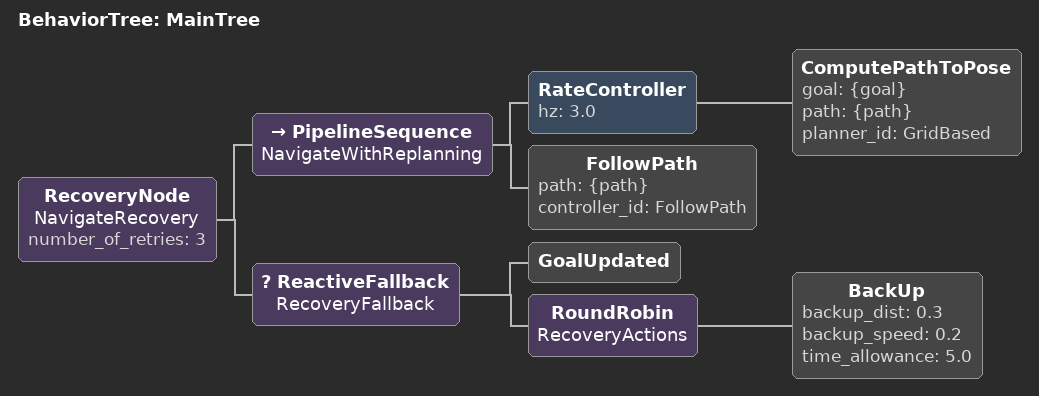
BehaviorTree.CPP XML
<?xml version="1.0" encoding="UTF-8"?>
<root BTCPP_format="3"
      main_tree_to_execute="MainTree">
  <BehaviorTree ID="MainTree">
  <RecoveryNode name="NavigateRecovery"
                number_of_retries="3">

    <PipelineSequence name="NavigateWithReplanning">

      <RateController hz="3.0">
        <ComputePathToPose goal="{goal}"
                          path="{path}"
                          planner_id="GridBased"/>
      </RateController>

      <FollowPath path="{path}"
                  controller_id="FollowPath"/>

    </PipelineSequence>

    <ReactiveFallback name="RecoveryFallback">
      <GoalUpdated/>

      <RoundRobin name="RecoveryActions">
        <BackUp backup_dist="0.3"
                backup_speed="0.2"
                time_allowance="5.0"/>
      </RoundRobin>
    </ReactiveFallback>

  </RecoveryNode>
  </BehaviorTree>
</root>
